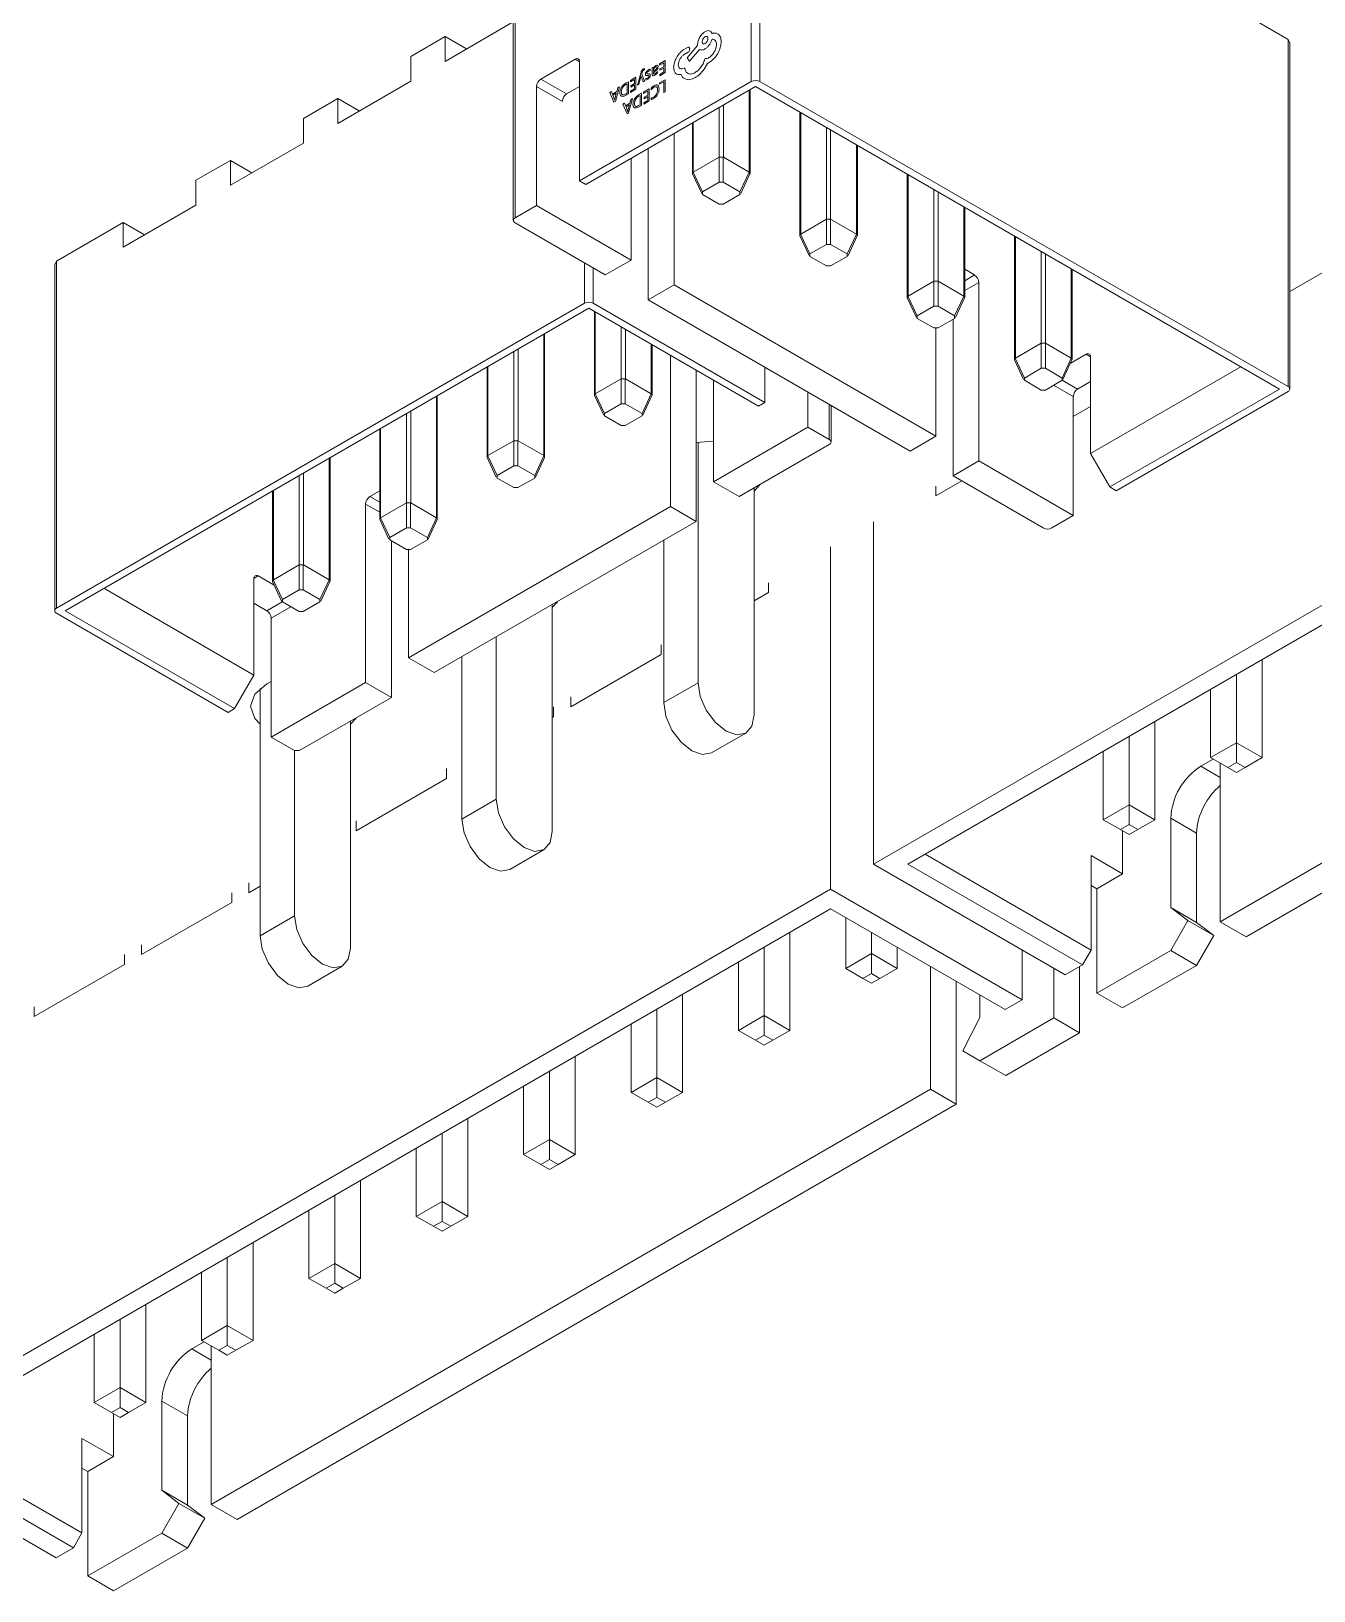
# Model space of a CAD drawing. Header units: millimetres. Extents: x -529 to 1738, y -425 to 849.
# Drawn here: x 25.99 to 36.56, y 182.24 to 195.08 of the extents above; entities that cross this region are included whole.
import ezdxf

# ---------------------------------------------------------------- set-up
doc = ezdxf.new("R2010")
doc.units = ezdxf.units.MM

msp = doc.modelspace()

# ---------------------------------------------------------------- linework, layer by layer
at = {"color": 7, "linetype": 'Continuous', "lineweight": 15}
for p, q in [((31.924, 197.48), (31.924, 194.663)), ((31.995, 197.521), (31.995, 194.663)), ((29.965, 196.366), (29.965, 193.52)), ((29.98, 193.54), (29.98, 196.357)), ((36.344, 195.01), (35.796, 195.327)), ((29.403, 194.829), (29.965, 195.154)), ((29.403, 195.033), (29.12, 194.87)), ((29.403, 194.829), (29.403, 195.033)), ((29.58, 194.931), (29.403, 195.033)), ((36.344, 195.01), (36.344, 192.152)), ((36.358, 194.978), (36.344, 195.01)), ((29.12, 194.87), (29.12, 194.666)), ((31.363, 194.923), (31.4, 194.944)), ((31.395, 194.898), (31.367, 194.882)), ((31.398, 194.899), (31.395, 194.898)), ((31.396, 194.858), (31.482, 194.96)), ((31.415, 194.831), (31.396, 194.858)), ((31.497, 194.928), (31.415, 194.831)), ((31.482, 194.96), (31.482, 194.967)), ((36.358, 192.132), (36.358, 194.978)), ((30.475, 194.847), (30.192, 194.683)), ((30.51, 193.846), (30.51, 194.826)), ((31.015, 194.732), (30.987, 194.634)), ((31.022, 194.725), (31.026, 194.741)), ((31.046, 194.668), (31.022, 194.725)), ((31.044, 194.771), (31.037, 194.768)), ((31.037, 194.757), (31.044, 194.76)), ((31.044, 194.76), (31.044, 194.771)), ((31.066, 194.726), (31.077, 194.726)), ((31.093, 194.764), (31.093, 194.751)), ((31.118, 194.781), (31.108, 194.775)), ((31.108, 194.775), (31.108, 194.729)), ((31.118, 194.77), (31.118, 194.781)), ((31.133, 194.756), (31.118, 194.746)), ((31.118, 194.746), (31.118, 194.753)), ((31.118, 194.736), (31.137, 194.75)), ((31.151, 194.734), (31.151, 194.746)), ((31.168, 194.809), (31.214, 194.836)), ((31.203, 194.818), (31.168, 194.798)), ((31.168, 194.798), (31.168, 194.809)), ((31.17, 194.722), (31.203, 194.742)), ((31.214, 194.737), (31.17, 194.711)), ((31.172, 194.767), (31.203, 194.785)), ((31.203, 194.774), (31.172, 194.756)), ((31.172, 194.756), (31.172, 194.767)), ((31.203, 194.785), (31.203, 194.818)), ((31.203, 194.742), (31.203, 194.774)), ((31.214, 194.836), (31.214, 194.737)), ((31.371, 194.773), (31.376, 194.776)), ((31.563, 194.812), (31.536, 194.765)), ((31.577, 194.819), (31.563, 194.812)), ((28.519, 194.319), (29.12, 194.666)), ((30.157, 194.622), (30.157, 193.642)), ((30.369, 194.5), (30.157, 194.622)), ((30.404, 194.561), (30.192, 194.683)), ((30.404, 194.561), (30.51, 194.622)), ((31.924, 194.663), (30.51, 193.846)), ((30.563, 193.816), (31.96, 194.622)), ((30.838, 194.619), (30.805, 194.5)), ((30.817, 194.58), (30.825, 194.612)), ((30.825, 194.612), (30.838, 194.619)), ((30.912, 194.662), (30.889, 194.649)), ((30.889, 194.637), (30.901, 194.645)), ((30.901, 194.645), (30.901, 194.568)), ((30.912, 194.563), (30.912, 194.662)), ((30.929, 194.672), (30.975, 194.698)), ((30.964, 194.681), (30.929, 194.66)), ((30.929, 194.66), (30.929, 194.672)), ((30.931, 194.585), (30.964, 194.604)), ((30.975, 194.599), (30.931, 194.573)), ((30.933, 194.629), (30.964, 194.647)), ((30.964, 194.636), (30.933, 194.618)), ((30.933, 194.618), (30.933, 194.629)), ((30.964, 194.647), (30.964, 194.681)), ((30.964, 194.604), (30.964, 194.636)), ((30.975, 194.698), (30.975, 194.599)), ((30.987, 194.634), (30.998, 194.641)), ((30.998, 194.641), (31.015, 194.704)), ((31.015, 194.704), (31.016, 194.71)), ((31.016, 194.711), (31.018, 194.705)), ((31.018, 194.705), (31.034, 194.661)), ((31.034, 194.661), (31.046, 194.668)), ((31.037, 194.576), (31.083, 194.603)), ((31.055, 194.675), (31.055, 194.687)), ((31.069, 194.68), (31.055, 194.675)), ((31.08, 194.712), (31.069, 194.712)), ((31.083, 194.603), (31.083, 194.503)), ((31.1, 194.609), (31.1, 194.596)), ((31.169, 194.652), (31.214, 194.678)), ((31.203, 194.66), (31.169, 194.641)), ((31.169, 194.641), (31.169, 194.652)), ((31.17, 194.711), (31.17, 194.722)), ((31.203, 194.572), (31.203, 194.66)), ((31.214, 194.678), (31.214, 194.579)), ((31.96, 194.622), (36.273, 192.132)), ((36.344, 192.152), (31.995, 194.663)), ((28.236, 194.36), (28.519, 194.523)), ((28.519, 194.319), (28.519, 194.523)), ((28.696, 194.421), (28.519, 194.523)), ((30.76, 194.574), (30.772, 194.581)), ((30.793, 194.493), (30.76, 194.574)), ((30.772, 194.581), (30.781, 194.559)), ((30.781, 194.559), (30.817, 194.58)), ((30.813, 194.566), (30.785, 194.55)), ((30.785, 194.55), (30.798, 194.516)), ((30.805, 194.5), (30.793, 194.493)), ((30.798, 194.516), (30.799, 194.51)), ((30.799, 194.51), (30.801, 194.518)), ((30.801, 194.518), (30.813, 194.566)), ((30.868, 194.478), (30.88, 194.485)), ((30.901, 194.398), (30.868, 194.478)), ((30.88, 194.485), (30.889, 194.463)), ((30.901, 194.568), (30.888, 194.56)), ((30.888, 194.548), (30.912, 194.563)), ((30.889, 194.463), (30.925, 194.484)), ((30.922, 194.471), (30.893, 194.454)), ((30.909, 194.422), (30.922, 194.471)), ((30.946, 194.523), (30.913, 194.405)), ((30.925, 194.484), (30.933, 194.516)), ((30.931, 194.573), (30.931, 194.585)), ((30.933, 194.516), (30.946, 194.523)), ((31.009, 194.472), (30.996, 194.465)), ((31.02, 194.567), (30.997, 194.553)), ((30.997, 194.542), (31.009, 194.549)), ((31.009, 194.549), (31.009, 194.472)), ((31.02, 194.467), (31.02, 194.567)), ((31.072, 194.585), (31.037, 194.565)), ((31.037, 194.565), (31.037, 194.576)), ((31.039, 194.489), (31.072, 194.508)), ((31.083, 194.503), (31.039, 194.477)), ((31.039, 194.477), (31.039, 194.489)), ((31.041, 194.534), (31.072, 194.551)), ((31.072, 194.54), (31.041, 194.522)), ((31.041, 194.522), (31.041, 194.534)), ((31.072, 194.551), (31.072, 194.585)), ((31.072, 194.508), (31.072, 194.54)), ((31.1, 194.529), (31.1, 194.516)), ((31.214, 194.579), (31.203, 194.572)), ((31.914, 193.907), (31.914, 194.596)), ((28.236, 194.36), (28.236, 194.156)), ((30.893, 194.454), (30.906, 194.42)), ((30.913, 194.405), (30.901, 194.398)), ((30.906, 194.42), (30.907, 194.414)), ((30.907, 194.414), (30.909, 194.422)), ((30.996, 194.453), (31.02, 194.467)), ((32.324, 194.412), (32.324, 193.396)), ((31.288, 194.234), (31.288, 192.989)), ((31.44, 194.322), (31.44, 193.907)), ((27.635, 193.809), (28.236, 194.156)), ((31.076, 194.112), (31.076, 192.867)), ((32.798, 193.396), (32.798, 194.138)), ((27.352, 193.85), (27.635, 194.013)), ((27.635, 194.013), (27.635, 193.809)), ((27.812, 193.911), (27.635, 194.013)), ((30.934, 193.193), (30.934, 194.03)), ((31.659, 194.04), (31.447, 193.918)), ((31.66, 194.041), (31.659, 194.04)), ((31.66, 194.041), (31.694, 194.041)), ((31.66, 193.834), (31.66, 194.041)), ((31.694, 194.041), (31.694, 193.834)), ((31.695, 194.04), (31.694, 194.041)), ((31.907, 193.918), (31.695, 194.04)), ((27.352, 193.645), (27.352, 193.85)), ((30.51, 193.846), (30.563, 193.816)), ((31.44, 193.903), (31.446, 193.917)), ((31.44, 193.903), (31.516, 193.741)), ((31.447, 193.918), (31.446, 193.917)), ((31.446, 193.917), (31.522, 193.754)), ((31.66, 193.834), (31.522, 193.754)), ((31.694, 193.834), (31.66, 193.834)), ((31.831, 193.754), (31.694, 193.834)), ((31.831, 193.754), (31.907, 193.917)), ((31.838, 193.741), (31.913, 193.903)), ((31.907, 193.917), (31.907, 193.918)), ((31.913, 193.903), (31.907, 193.917)), ((33.207, 193.902), (33.207, 192.886)), ((31.522, 193.754), (31.522, 193.734)), ((31.522, 193.734), (31.66, 193.655)), ((31.831, 193.734), (31.694, 193.655)), ((31.831, 193.734), (31.831, 193.754)), ((26.751, 193.299), (27.352, 193.645)), ((30.157, 193.642), (29.98, 193.54)), ((30.157, 193.642), (30.934, 193.193)), ((31.66, 193.655), (31.694, 193.655)), ((33.682, 192.886), (33.682, 193.628)), ((26.203, 193.186), (26.751, 193.503)), ((26.751, 193.503), (26.751, 193.299)), ((26.751, 193.503), (26.928, 193.401)), ((29.98, 193.499), (30.722, 193.071)), ((32.543, 193.53), (32.331, 193.408)), ((32.544, 193.53), (32.543, 193.53)), ((32.544, 193.53), (32.578, 193.53)), ((32.544, 193.323), (32.544, 193.53)), ((32.578, 193.53), (32.578, 193.323)), ((32.791, 193.408), (32.578, 193.53)), ((32.578, 193.53), (32.578, 193.53)), ((32.324, 193.393), (32.33, 193.407)), ((32.324, 193.393), (32.4, 193.231)), ((32.331, 193.408), (32.33, 193.407)), ((32.33, 193.407), (32.406, 193.244)), ((32.544, 193.323), (32.406, 193.244)), ((32.578, 193.323), (32.544, 193.323)), ((32.715, 193.244), (32.578, 193.323)), ((32.715, 193.244), (32.791, 193.407)), ((32.722, 193.231), (32.797, 193.393)), ((32.791, 193.407), (32.791, 193.408)), ((32.797, 193.393), (32.791, 193.407)), ((34.091, 193.391), (34.091, 192.376)), ((26.189, 193.154), (26.203, 193.186)), ((26.203, 193.186), (26.203, 190.328)), ((30.934, 193.193), (30.722, 193.071)), ((32.406, 193.244), (32.406, 193.224)), ((32.406, 193.224), (32.544, 193.145)), ((32.715, 193.224), (32.578, 193.145)), ((32.715, 193.224), (32.715, 193.244)), ((36.358, 192.935), (36.838, 193.212)), ((26.189, 193.154), (26.189, 190.308)), ((32.544, 193.145), (32.578, 193.145)), ((33.682, 193.118), (33.763, 193.071)), ((34.566, 192.376), (34.566, 193.118)), ((31.288, 192.989), (31.076, 192.867)), ((31.288, 192.989), (33.445, 191.744)), ((33.427, 193.02), (33.215, 192.897)), ((33.428, 193.02), (33.427, 193.02)), ((33.428, 193.02), (33.462, 193.02)), ((33.428, 192.813), (33.428, 193.02)), ((33.462, 193.02), (33.462, 192.813)), ((33.674, 192.897), (33.462, 193.02)), ((33.462, 193.02), (33.462, 193.02)), ((33.798, 193.01), (33.798, 191.54)), ((30.552, 192.839), (26.203, 190.328)), ((32.037, 192.022), (30.623, 192.839)), ((31.076, 192.867), (33.232, 191.622)), ((40.886, 192.814), (32.931, 188.221)), ((33.208, 192.883), (33.214, 192.897)), ((33.208, 192.883), (33.284, 192.72)), ((33.214, 192.897), (33.29, 192.734)), ((33.215, 192.897), (33.214, 192.897)), ((33.428, 192.813), (33.29, 192.734)), ((33.462, 192.813), (33.428, 192.813)), ((33.599, 192.734), (33.462, 192.813)), ((33.599, 192.734), (33.675, 192.897)), ((33.606, 192.72), (33.681, 192.883)), ((33.675, 192.897), (33.674, 192.897)), ((33.681, 192.883), (33.675, 192.897)), ((26.274, 190.308), (30.587, 192.798)), ((30.587, 192.798), (31.984, 191.992)), ((30.633, 192.772), (30.633, 192.083)), ((33.29, 192.734), (33.29, 192.714)), ((33.29, 192.714), (33.428, 192.635)), ((33.599, 192.714), (33.462, 192.635)), ((33.586, 192.706), (33.586, 191.417)), ((33.599, 192.714), (33.599, 192.734)), ((30.223, 191.572), (30.223, 192.588)), ((33.214, 188.221), (40.886, 192.65)), ((33.428, 192.635), (33.462, 192.635)), ((33.445, 191.744), (33.445, 192.63)), ((31.107, 192.083), (31.107, 192.498)), ((34.311, 192.51), (34.099, 192.387)), ((34.311, 192.51), (34.346, 192.51)), ((34.311, 192.303), (34.311, 192.51)), ((34.311, 192.51), (34.311, 192.51)), ((34.346, 192.51), (34.346, 192.303)), ((34.558, 192.387), (34.346, 192.51)), ((34.346, 192.51), (34.346, 192.51)), ((34.551, 192.342), (34.682, 192.418)), ((29.749, 192.314), (29.749, 191.572)), ((31.259, 191.165), (31.259, 192.41)), ((31.471, 191.043), (31.471, 192.288)), ((32.037, 192.312), (32.037, 192.022)), ((34.092, 192.372), (34.098, 192.387)), ((34.092, 192.372), (34.167, 192.21)), ((34.098, 192.387), (34.174, 192.223)), ((34.099, 192.387), (34.098, 192.387)), ((34.311, 192.303), (34.174, 192.223)), ((34.346, 192.303), (34.311, 192.303)), ((34.483, 192.223), (34.346, 192.303)), ((34.483, 192.223), (34.559, 192.387)), ((34.49, 192.21), (34.565, 192.372)), ((34.559, 192.387), (34.558, 192.387)), ((34.565, 192.372), (34.559, 192.387)), ((34.717, 192.397), (34.717, 191.601)), ((34.717, 191.601), (35.955, 192.316)), ((30.852, 192.216), (30.64, 192.094)), ((30.853, 192.217), (30.852, 192.216)), ((30.853, 192.01), (30.853, 192.217)), ((30.887, 192.217), (30.853, 192.217)), ((30.887, 192.217), (30.887, 192.01)), ((30.888, 192.216), (30.887, 192.217)), ((31.1, 192.094), (30.888, 192.216)), ((31.613, 192.206), (31.613, 191.369)), ((34.174, 192.223), (34.174, 192.204)), ((34.174, 192.204), (34.311, 192.124)), ((34.483, 192.204), (34.346, 192.124)), ((34.483, 192.204), (34.483, 192.223)), ((34.611, 192.132), (34.717, 192.193)), ((29.339, 191.062), (29.339, 192.078)), ((30.634, 192.079), (30.64, 192.094)), ((30.634, 192.079), (30.709, 191.917)), ((30.64, 192.094), (30.715, 191.93)), ((30.64, 192.094), (30.64, 192.094)), ((31.025, 191.93), (31.1, 192.094)), ((31.031, 191.917), (31.106, 192.079)), ((31.1, 192.094), (31.1, 192.094)), ((31.106, 192.079), (31.1, 192.094)), ((32.39, 191.818), (32.39, 192.108)), ((34.311, 192.124), (34.346, 192.124)), ((34.576, 191.091), (34.576, 192.071)), ((36.273, 192.132), (34.877, 191.326)), ((34.93, 191.295), (36.344, 192.111)), ((30.853, 192.01), (30.715, 191.93)), ((30.715, 191.93), (30.715, 191.911)), ((30.715, 191.911), (30.853, 191.831)), ((30.887, 192.01), (30.853, 192.01)), ((30.887, 192.01), (31.025, 191.93)), ((30.887, 191.831), (31.025, 191.911)), ((31.025, 191.911), (31.025, 191.93)), ((32.037, 192.022), (31.984, 191.992)), ((32.582, 191.696), (32.582, 191.997)), ((34.576, 191.906), (34.717, 191.988)), ((28.865, 191.804), (28.865, 191.062)), ((30.853, 191.831), (30.887, 191.831)), ((31.613, 191.369), (32.39, 191.818)), ((32.567, 191.716), (32.39, 191.818)), ((29.968, 191.706), (29.756, 191.584)), ((29.969, 191.706), (29.968, 191.706)), ((29.969, 191.499), (29.969, 191.706)), ((30.003, 191.706), (29.969, 191.706)), ((30.003, 191.706), (30.003, 191.499)), ((30.004, 191.706), (30.003, 191.706)), ((30.216, 191.584), (30.004, 191.706)), ((31.487, 189.715), (31.487, 191.695)), ((31.825, 191.247), (32.567, 191.675)), ((33.445, 191.744), (33.232, 191.622)), ((28.456, 190.552), (28.456, 191.567)), ((29.75, 191.569), (29.756, 191.583)), ((29.75, 191.569), (29.825, 191.407)), ((29.756, 191.584), (29.756, 191.583)), ((29.756, 191.583), (29.832, 191.42)), ((30.141, 191.42), (30.217, 191.583)), ((30.147, 191.407), (30.223, 191.569)), ((30.217, 191.583), (30.216, 191.584)), ((30.223, 191.569), (30.217, 191.583)), ((33.798, 191.54), (33.586, 191.417)), ((33.798, 191.54), (34.576, 191.091)), ((34.877, 191.326), (34.717, 191.601)), ((29.969, 191.499), (29.832, 191.42)), ((29.832, 191.42), (29.832, 191.4)), ((29.832, 191.4), (29.969, 191.321)), ((30.003, 191.499), (29.969, 191.499)), ((30.003, 191.499), (30.141, 191.42)), ((30.003, 191.321), (30.141, 191.4)), ((30.141, 191.4), (30.141, 191.42)), ((33.586, 191.417), (34.328, 190.989)), ((27.981, 191.294), (27.981, 190.552)), ((28.784, 191.247), (28.865, 191.294)), ((29.969, 191.321), (30.003, 191.321)), ((31.613, 191.369), (31.825, 191.247)), ((31.947, 191.317), (31.947, 189.45)), ((33.444, 191.253), (33.658, 191.376)), ((33.444, 191.253), (33.444, 191.334)), ((34.93, 191.295), (34.877, 191.326)), ((28.749, 189.716), (28.749, 191.186)), ((29.085, 191.196), (28.872, 191.073)), ((29.085, 190.989), (29.085, 191.196)), ((29.119, 191.196), (29.085, 191.196)), ((29.085, 191.196), (29.085, 191.196)), ((29.102, 189.92), (31.259, 191.165)), ((29.119, 191.196), (29.119, 190.989)), ((29.12, 191.196), (29.119, 191.196)), ((29.332, 191.073), (29.12, 191.196)), ((31.259, 191.165), (31.471, 191.043)), ((41.708, 191.166), (35.786, 187.747)), ((28.866, 191.059), (28.872, 191.073)), ((28.866, 191.059), (28.941, 190.896)), ((28.872, 191.073), (28.948, 190.91)), ((28.872, 191.073), (28.872, 191.073)), ((29.257, 190.91), (29.333, 191.073)), ((29.263, 190.896), (29.339, 191.059)), ((29.314, 189.798), (31.471, 191.043)), ((29.333, 191.073), (29.332, 191.073)), ((29.339, 191.059), (29.333, 191.073)), ((32.931, 191.039), (32.931, 188.221)), ((34.399, 190.989), (34.576, 191.091)), ((35.999, 187.624), (41.92, 191.043)), ((29.085, 190.989), (28.948, 190.91)), ((28.948, 190.91), (28.948, 190.89)), ((28.948, 190.89), (29.085, 190.811)), ((28.961, 189.594), (28.961, 190.882)), ((29.119, 190.989), (29.085, 190.989)), ((29.119, 190.989), (29.257, 190.91)), ((29.119, 190.811), (29.257, 190.89)), ((29.257, 190.89), (29.257, 190.91)), ((31.204, 189.552), (31.204, 190.889)), ((29.085, 190.811), (29.119, 190.811)), ((29.102, 190.807), (29.102, 189.92)), ((32.578, 190.834), (32.578, 188.017)), ((28.201, 190.686), (27.989, 190.563)), ((28.201, 190.479), (28.201, 190.686)), ((28.235, 190.686), (28.201, 190.686)), ((28.201, 190.686), (28.201, 190.686)), ((28.235, 190.686), (28.235, 190.479)), ((28.236, 190.686), (28.235, 190.686)), ((28.448, 190.563), (28.236, 190.686)), ((26.592, 190.492), (27.829, 189.777)), ((27.829, 190.573), (27.829, 189.777)), ((27.996, 190.518), (27.865, 190.594)), ((27.982, 190.549), (27.988, 190.563)), ((27.982, 190.549), (28.057, 190.386)), ((27.988, 190.563), (28.064, 190.4)), ((27.989, 190.563), (27.988, 190.563)), ((28.373, 190.4), (28.449, 190.563)), ((28.379, 190.386), (28.455, 190.549)), ((28.449, 190.563), (28.448, 190.563)), ((28.455, 190.549), (28.449, 190.563)), ((32.065, 190.538), (32.065, 190.457)), ((27.829, 190.369), (27.936, 190.308)), ((28.201, 190.479), (28.064, 190.4)), ((28.064, 190.4), (28.064, 190.38)), ((28.064, 190.38), (28.201, 190.3)), ((28.235, 190.479), (28.201, 190.479)), ((28.235, 190.479), (28.373, 190.4)), ((28.235, 190.3), (28.373, 190.38)), ((28.373, 190.38), (28.373, 190.4)), ((31.947, 190.388), (32.065, 190.457)), ((26.203, 190.288), (27.617, 189.471)), ((27.67, 189.502), (26.274, 190.308)), ((27.971, 190.247), (27.971, 189.267)), ((28.201, 190.3), (28.235, 190.3)), ((30.285, 190.358), (30.285, 188.49)), ((29.825, 188.756), (29.825, 190.093)), ((31.181, 190.028), (31.181, 189.947)), ((29.102, 189.92), (29.314, 189.798)), ((29.542, 188.592), (29.542, 189.929)), ((30.439, 189.518), (31.181, 189.947)), ((36.131, 189.099), (36.131, 189.905)), ((27.829, 189.777), (27.67, 189.502)), ((35.919, 189.783), (35.919, 189.221)), ((27.881, 187.633), (27.881, 189.668)), ((27.971, 189.267), (28.749, 189.716)), ((28.218, 189.165), (28.961, 189.594)), ((28.749, 189.716), (28.961, 189.594)), ((30.439, 189.518), (30.439, 189.6)), ((31.487, 189.715), (31.204, 189.552)), ((35.707, 189.099), (35.707, 189.66)), ((27.617, 189.471), (27.67, 189.502)), ((30.297, 189.518), (30.297, 189.436)), ((28.623, 189.399), (28.623, 187.531)), ((30.285, 189.429), (30.297, 189.436)), ((35.247, 188.588), (35.247, 189.395)), ((27.971, 189.267), (28.148, 189.165)), ((31.596, 189.138), (31.879, 189.301)), ((35.035, 189.273), (35.035, 188.711)), ((35.919, 189.221), (35.707, 189.099)), ((35.919, 189.221), (36.131, 189.099)), ((35.919, 189.221), (35.919, 189.058)), ((28.164, 187.796), (28.164, 189.159)), ((34.823, 188.588), (34.823, 189.15)), ((35.727, 189.087), (35.626, 189.028)), ((35.848, 189.017), (35.707, 189.099)), ((35.99, 189.017), (36.131, 189.099)), ((29.414, 189.008), (29.414, 188.926)), ((35.786, 187.747), (35.786, 189.053)), ((35.919, 189.058), (35.848, 189.017)), ((35.848, 189.017), (35.919, 188.976)), ((35.919, 189.058), (35.99, 189.017)), ((35.99, 189.017), (35.919, 188.976)), ((28.671, 188.497), (29.414, 188.926)), ((29.825, 188.756), (29.542, 188.592)), ((35.035, 188.711), (34.823, 188.588)), ((35.035, 188.711), (35.247, 188.588)), ((35.035, 188.711), (35.035, 188.548)), ((28.671, 188.497), (28.671, 188.579)), ((34.964, 188.507), (34.823, 188.588)), ((35.106, 188.507), (35.247, 188.588)), ((35.379, 188.6), (35.379, 187.866)), ((35.591, 188.477), (35.379, 188.6)), ((35.035, 188.548), (34.964, 188.507)), ((34.964, 188.507), (35.035, 188.466)), ((34.982, 188.496), (34.982, 188.142)), ((35.035, 188.548), (35.106, 188.507)), ((35.106, 188.507), (35.035, 188.466)), ((35.591, 187.743), (35.591, 188.477)), ((29.935, 188.178), (30.218, 188.342)), ((32.931, 188.221), (34.51, 187.31)), ((33.214, 188.221), (34.651, 187.392)), ((34.722, 187.514), (33.356, 188.303)), ((34.982, 188.142), (34.722, 188.292)), ((34.722, 188.292), (34.722, 187.514)), ((27.787, 187.987), (27.787, 188.069)), ((34.982, 188.142), (34.77, 188.02)), ((32.578, 188.017), (24.623, 183.425)), ((27.646, 187.987), (27.646, 187.906)), ((27.787, 187.987), (27.881, 188.041)), ((34.156, 187.106), (32.578, 188.017)), ((34.77, 188.02), (34.722, 188.047)), ((34.77, 187.16), (34.77, 188.02)), ((24.906, 183.425), (32.578, 187.854)), ((26.903, 187.477), (27.646, 187.906)), ((28.164, 187.796), (27.881, 187.633)), ((32.578, 187.854), (34.015, 187.025)), ((35.379, 187.866), (35.52, 187.757)), ((35.591, 187.743), (35.379, 187.866)), ((32.702, 187.364), (32.702, 187.783)), ((35.52, 187.757), (35.379, 187.512)), ((35.732, 187.634), (35.52, 187.757)), ((35.732, 187.634), (35.591, 187.743)), ((35.999, 187.624), (35.786, 187.747)), ((26.903, 187.477), (26.903, 187.559)), ((32.03, 187.538), (32.03, 186.976)), ((32.242, 186.853), (32.242, 187.66)), ((32.914, 187.66), (32.914, 187.486)), ((33.126, 187.364), (33.126, 187.538)), ((35.591, 187.389), (35.732, 187.634)), ((26.762, 187.477), (26.762, 187.395)), ((31.818, 186.853), (31.818, 187.415)), ((32.914, 187.486), (32.702, 187.364)), ((32.914, 187.486), (33.126, 187.364)), ((32.914, 187.486), (32.914, 187.323)), ((34.156, 187.514), (34.156, 187.106)), ((34.651, 187.392), (34.722, 187.514)), ((35.379, 187.512), (34.77, 187.16)), ((35.591, 187.389), (35.379, 187.512)), ((26.019, 186.967), (26.762, 187.395)), ((28.273, 187.219), (28.556, 187.382)), ((32.843, 187.282), (32.702, 187.364)), ((32.914, 187.323), (32.843, 187.282)), ((32.843, 187.282), (32.914, 187.241)), ((32.914, 187.323), (32.984, 187.282)), ((32.984, 187.282), (32.914, 187.241)), ((32.984, 187.282), (33.126, 187.364)), ((33.4, 187.38), (33.4, 186.369)), ((34.416, 187.364), (34.416, 186.956)), ((34.51, 187.31), (34.651, 187.392)), ((34.628, 187.379), (34.628, 186.834)), ((34.982, 187.038), (35.591, 187.389)), ((33.612, 186.247), (33.612, 187.257)), ((34.77, 187.16), (34.982, 187.038)), ((26.019, 186.967), (26.019, 187.048)), ((31.146, 187.027), (31.146, 186.466)), ((31.358, 186.343), (31.358, 187.15)), ((33.807, 186.959), (33.807, 187.144)), ((34.015, 187.025), (34.156, 187.106)), ((30.934, 186.343), (30.934, 186.905)), ((32.03, 186.976), (31.818, 186.853)), ((32.03, 186.976), (32.03, 186.813)), ((32.03, 186.976), (32.242, 186.853)), ((33.666, 186.686), (33.807, 186.959)), ((34.416, 186.956), (33.807, 186.604)), ((34.628, 186.834), (34.416, 186.956)), ((31.959, 186.772), (31.818, 186.853)), ((32.03, 186.813), (31.959, 186.772)), ((31.959, 186.772), (32.03, 186.731)), ((32.03, 186.813), (32.101, 186.772)), ((32.101, 186.772), (32.03, 186.731)), ((32.101, 186.772), (32.242, 186.853)), ((34.019, 186.482), (34.628, 186.834)), ((30.474, 185.833), (30.474, 186.64)), ((33.807, 186.604), (33.666, 186.686)), ((30.262, 186.517), (30.262, 185.955)), ((34.019, 186.482), (33.807, 186.604)), ((30.05, 185.833), (30.05, 186.395)), ((31.146, 186.466), (30.934, 186.343)), ((31.146, 186.466), (31.146, 186.302)), ((31.146, 186.466), (31.358, 186.343)), ((33.4, 186.369), (27.478, 182.951)), ((31.075, 186.262), (30.934, 186.343)), ((31.146, 186.302), (31.075, 186.262)), ((31.075, 186.262), (31.146, 186.221)), ((31.146, 186.302), (31.217, 186.262)), ((31.217, 186.262), (31.146, 186.221)), ((31.217, 186.262), (31.358, 186.343)), ((33.612, 186.247), (33.4, 186.369)), ((27.69, 182.828), (33.612, 186.247)), ((29.59, 185.323), (29.59, 186.129)), ((29.378, 186.007), (29.378, 185.445)), ((29.166, 185.323), (29.166, 185.884)), ((30.262, 185.955), (30.05, 185.833)), ((30.262, 185.955), (30.262, 185.792)), ((30.262, 185.955), (30.474, 185.833)), ((30.191, 185.751), (30.05, 185.833)), ((30.262, 185.792), (30.191, 185.751)), ((30.191, 185.751), (30.262, 185.71)), ((30.262, 185.792), (30.333, 185.751)), ((30.333, 185.751), (30.262, 185.71)), ((30.333, 185.751), (30.474, 185.833)), ((28.706, 184.812), (28.706, 185.619)), ((28.494, 185.497), (28.494, 184.935)), ((28.282, 184.812), (28.282, 185.374)), ((29.378, 185.445), (29.166, 185.323)), ((29.378, 185.445), (29.378, 185.282)), ((29.378, 185.445), (29.59, 185.323)), ((29.307, 185.241), (29.166, 185.323)), ((29.378, 185.282), (29.307, 185.241)), ((29.307, 185.241), (29.378, 185.2)), ((29.378, 185.282), (29.449, 185.241)), ((29.449, 185.241), (29.378, 185.2)), ((29.449, 185.241), (29.59, 185.323)), ((27.823, 184.302), (27.823, 185.109)), ((27.61, 184.986), (27.61, 184.425)), ((27.398, 184.302), (27.398, 184.864)), ((28.494, 184.935), (28.282, 184.812)), ((28.494, 184.935), (28.494, 184.772)), ((28.494, 184.935), (28.706, 184.812)), ((28.424, 184.731), (28.282, 184.812)), ((28.494, 184.772), (28.424, 184.731)), ((28.424, 184.731), (28.494, 184.69)), ((28.494, 184.772), (28.565, 184.731)), ((28.565, 184.731), (28.494, 184.69)), ((28.565, 184.731), (28.706, 184.812)), ((26.939, 183.792), (26.939, 184.599)), ((26.727, 184.476), (26.727, 183.914)), ((26.514, 183.792), (26.514, 184.354)), ((27.61, 184.425), (27.398, 184.302)), ((27.61, 184.425), (27.823, 184.302)), ((27.61, 184.425), (27.61, 184.261)), ((27.419, 184.29), (27.318, 184.232)), ((27.54, 184.221), (27.398, 184.302)), ((27.478, 182.951), (27.478, 184.256)), ((27.61, 184.261), (27.54, 184.221)), ((27.54, 184.221), (27.61, 184.18)), ((27.61, 184.261), (27.681, 184.221)), ((27.681, 184.221), (27.61, 184.18)), ((27.681, 184.221), (27.823, 184.302)), ((26.727, 183.914), (26.514, 183.792)), ((26.727, 183.914), (26.939, 183.792)), ((26.727, 183.914), (26.727, 183.751)), ((26.656, 183.71), (26.514, 183.792)), ((26.727, 183.751), (26.656, 183.71)), ((26.656, 183.71), (26.727, 183.669)), ((26.674, 183.7), (26.674, 183.346)), ((26.727, 183.751), (26.797, 183.71)), ((26.797, 183.71), (26.727, 183.669)), ((26.797, 183.71), (26.939, 183.792)), ((27.07, 183.803), (27.07, 183.069)), ((27.282, 183.681), (27.07, 183.803)), ((27.282, 182.947), (27.282, 183.681)), ((26.413, 182.718), (25.047, 183.507)), ((26.674, 183.346), (26.413, 183.496)), ((26.413, 183.496), (26.413, 182.718)), ((24.623, 183.425), (26.201, 182.514)), ((24.906, 183.425), (26.343, 182.596)), ((26.674, 183.346), (26.461, 183.223)), ((26.461, 183.223), (26.413, 183.251)), ((26.461, 182.364), (26.461, 183.223)), ((27.07, 183.069), (27.212, 182.96)), ((27.282, 182.947), (27.07, 183.069)), ((27.212, 182.96), (27.07, 182.715)), ((27.424, 182.838), (27.212, 182.96)), ((27.424, 182.838), (27.282, 182.947)), ((27.69, 182.828), (27.478, 182.951)), ((27.282, 182.593), (27.424, 182.838)), ((26.343, 182.596), (26.413, 182.718)), ((27.07, 182.715), (26.461, 182.364)), ((27.282, 182.593), (27.07, 182.715)), ((26.201, 182.514), (26.343, 182.596)), ((26.674, 182.241), (27.282, 182.593)), ((26.461, 182.364), (26.674, 182.241))]:
    msp.add_line(p, q, dxfattribs=at)
at = {"color": 8, "linetype": 'Continuous', "lineweight": 15}
for p, q in [((30.51, 194.826), (30.475, 194.847)), ((31.695, 194.04), (31.695, 194.469)), ((31.907, 193.918), (31.907, 194.591)), ((31.659, 194.04), (31.659, 194.448)), ((32.331, 194.408), (32.331, 193.408)), ((31.447, 194.326), (31.447, 193.918)), ((32.543, 193.53), (32.543, 194.285)), ((32.578, 193.53), (32.578, 194.265)), ((32.791, 193.408), (32.791, 194.142)), ((33.215, 193.897), (33.215, 192.897)), ((33.427, 193.02), (33.427, 193.775)), ((33.462, 193.02), (33.462, 193.754)), ((33.674, 192.897), (33.674, 193.632)), ((34.099, 193.387), (34.099, 192.387)), ((34.311, 192.51), (34.311, 193.265)), ((34.346, 192.51), (34.346, 193.244)), ((30.552, 193.169), (30.552, 192.839)), ((30.623, 192.839), (30.623, 193.128)), ((33.763, 193.071), (33.682, 193.024)), ((34.558, 192.387), (34.558, 193.122)), ((33.798, 193.01), (33.682, 192.943)), ((30.64, 192.094), (30.64, 192.767)), ((30.216, 192.584), (30.216, 191.584)), ((30.852, 192.216), (30.852, 192.645)), ((30.888, 192.216), (30.888, 192.625)), ((29.968, 191.706), (29.968, 192.441)), ((30.004, 191.706), (30.004, 192.461)), ((31.1, 192.502), (31.1, 192.094)), ((34.682, 192.418), (34.717, 192.397)), ((29.756, 191.584), (29.756, 192.318)), ((34.576, 192.071), (34.414, 192.164)), ((34.611, 192.132), (34.485, 192.205)), ((29.332, 192.073), (29.332, 191.073)), ((29.085, 191.196), (29.085, 191.931)), ((29.12, 191.196), (29.12, 191.951)), ((32.567, 192.006), (32.567, 191.716)), ((28.872, 191.073), (28.872, 191.808)), ((28.448, 191.563), (28.448, 190.563)), ((28.201, 190.686), (28.201, 191.42)), ((28.236, 190.686), (28.236, 191.441)), ((27.989, 190.563), (27.989, 191.298)), ((28.749, 191.186), (28.865, 191.119)), ((28.865, 191.2), (28.784, 191.247)), ((27.865, 190.594), (27.829, 190.573)), ((28.062, 190.381), (27.936, 190.308)), ((28.132, 190.34), (27.971, 190.247)), ((35.786, 188.936), (35.626, 189.028)), ((27.478, 184.14), (27.318, 184.232))]:
    msp.add_line(p, q, dxfattribs=at)
at = {"color": 7, "linetype": 'Continuous', "lineweight": 15, "flags": 128}
for points in [[(31.471, 191.693), (31.575, 191.7), (31.613, 191.699)], [(31.994, 191.345), (31.991, 191.341), (31.947, 191.293)], [(30.332, 190.385), (30.329, 190.381), (30.285, 190.334)], [(27.881, 189.375), (27.836, 189.422), (27.802, 189.521), (27.836, 189.621), (27.934, 189.705), (27.971, 189.724)], [(31.487, 189.715), (31.504, 189.603), (31.554, 189.489), (31.629, 189.388), (31.717, 189.317), (31.805, 189.286), (31.879, 189.301), (31.929, 189.358), (31.947, 189.45)], [(31.204, 189.552), (31.222, 189.44), (31.271, 189.325), (31.346, 189.225), (31.434, 189.154), (31.522, 189.123), (31.596, 189.138)], [(28.671, 189.426), (28.668, 189.422), (28.623, 189.375)], [(29.825, 188.756), (29.843, 188.644), (29.893, 188.529), (29.967, 188.429), (30.055, 188.358), (30.143, 188.327), (30.218, 188.342), (30.267, 188.399), (30.285, 188.49)], [(29.542, 188.592), (29.56, 188.481), (29.61, 188.366), (29.684, 188.265), (29.772, 188.194), (29.86, 188.164), (29.935, 188.178)], [(28.164, 187.796), (28.181, 187.685), (28.231, 187.57), (28.305, 187.469), (28.393, 187.398), (28.481, 187.368), (28.556, 187.382), (28.606, 187.44), (28.623, 187.531)], [(27.881, 187.633), (27.898, 187.522), (27.948, 187.407), (28.023, 187.306), (28.111, 187.235), (28.198, 187.205), (28.273, 187.219)]]:
    msp.add_lwpolyline(points, dxfattribs=at)
at = {"color": 7, "linetype": 'Continuous', "lineweight": 15}
for centre, radius, start, end in [((30.489, 194.83), 0.0218, 350.786, 129.2033), ((30.233, 194.619), 0.0768, 122.6055, 177.3945), ((31.96, 194.594), 0.0769, 62.6097, 117.3903), ((30.445, 194.496), 0.0768, 122.6055, 177.3945), ((29.988, 193.52), 0.0218, 110.7834, 249.2166), ((33.721, 193.006), 0.0768, 2.6055, 57.3945), ((30.587, 192.771), 0.0769, 62.6097, 117.3903), ((34.696, 192.401), 0.0218, 350.786, 129.2033), ((34.653, 192.067), 0.0768, 122.6055, 177.3945), ((36.336, 192.132), 0.0218, 290.7834, 69.2166), ((32.559, 191.696), 0.0218, 290.7834, 69.2166), ((28.825, 191.182), 0.0768, 122.6055, 177.3945), ((34.364, 191.057), 0.0769, 242.6097, 297.3903), ((27.851, 190.577), 0.0218, 50.7967, 189.214), ((26.211, 190.308), 0.0218, 110.7834, 249.2166), ((27.894, 190.243), 0.0768, 2.6055, 57.3945), ((28.183, 189.233), 0.0769, 242.6097, 297.3903), ((35.916, 188.575), 0.538, 122.6055, 177.3945), ((36.139, 188.449), 0.549, 129.9876, 177.0422), ((27.608, 183.779), 0.538, 122.6055, 177.3945), ((27.831, 183.653), 0.549, 129.9876, 177.0422)]:
    msp.add_arc(centre, radius, start, end, dxfattribs=at)
for points, knots in [([(31.482, 194.967), (31.483, 194.977), (31.484, 194.996), (31.499, 195.028), (31.519, 195.056), (31.535, 195.068), (31.543, 195.073)], [0, 0, 0, 0, 0.249536, 0.500005, 0.750529, 1, 1, 1, 1]), ([(31.544, 195.031), (31.541, 195.029), (31.534, 195.025), (31.526, 195.013), (31.521, 195.001), (31.519, 194.989), (31.521, 194.979), (31.527, 194.974), (31.535, 194.972), (31.541, 194.974), (31.544, 194.976)], [0, 0, 0, 0, 0.126167, 0.252183, 0.376418, 0.500007, 0.6262, 0.752181, 0.876366, 1, 1, 1, 1]), ([(31.543, 195.073), (31.55, 195.076), (31.563, 195.083), (31.58, 195.082), (31.594, 195.075), (31.599, 195.064), (31.602, 195.059)], [0, 0, 0, 0, 0.253476, 0.505526, 0.753613, 1, 1, 1, 1]), ([(31.601, 195.011), (31.598, 195.003), (31.593, 194.987), (31.579, 194.964), (31.562, 194.944), (31.55, 194.935), (31.543, 194.931)], [0, 0, 0, 0, 0.246183, 0.494071, 0.747957, 1, 1, 1, 1]), ([(31.544, 194.976), (31.547, 194.978), (31.553, 194.982), (31.561, 194.993), (31.567, 195.006), (31.568, 195.018), (31.567, 195.028), (31.561, 195.033), (31.553, 195.035), (31.547, 195.033), (31.544, 195.031)], [0, 0, 0, 0, 0.1236657, 0.2478239, 0.3739111, 0.5000059, 0.6261942, 0.752181, 0.8763658, 1, 1, 1, 1]), ([(31.638, 194.967), (31.637, 194.974), (31.636, 194.987), (31.628, 195.001), (31.616, 195.01), (31.606, 195.011), (31.601, 195.011)], [0, 0, 0, 0, 0.252605, 0.506087, 0.752628, 1, 1, 1, 1]), ([(31.602, 195.059), (31.611, 195.061), (31.629, 195.064), (31.644, 195.057), (31.651, 195.053)], [0, 0, 0, 0, 0.500253, 1, 1, 1, 1]), ([(31.676, 194.991), (31.675, 194.975), (31.672, 194.943), (31.656, 194.91), (31.648, 194.893)], [0, 0, 0, 0, 0.501708, 1, 1, 1, 1]), ([(31.651, 195.053), (31.658, 195.046), (31.673, 195.031), (31.675, 195.004), (31.676, 194.991)], [0, 0, 0, 0, 0.5011692, 1, 1, 1, 1]), ([(31.285, 194.778), (31.286, 194.791), (31.288, 194.817), (31.301, 194.845), (31.308, 194.859)], [0, 0, 0, 0, 0.500931, 1, 1, 1, 1]), ([(31.308, 194.859), (31.316, 194.872), (31.332, 194.898), (31.353, 194.914), (31.363, 194.923)], [0, 0, 0, 0, 0.502717, 1, 1, 1, 1]), ([(31.367, 194.882), (31.361, 194.877), (31.349, 194.868), (31.335, 194.846), (31.325, 194.823), (31.324, 194.808), (31.323, 194.801)], [0, 0, 0, 0, 0.250343, 0.499803, 0.749123, 1, 1, 1, 1]), ([(31.417, 194.932), (31.417, 194.929), (31.417, 194.923), (31.412, 194.913), (31.406, 194.904), (31.401, 194.901), (31.398, 194.899)], [0, 0, 0, 0, 0.2528443, 0.4999884, 0.7468814, 1, 1, 1, 1]), ([(31.4, 194.944), (31.402, 194.945), (31.407, 194.946), (31.413, 194.944), (31.417, 194.94), (31.417, 194.935), (31.417, 194.932)], [0, 0, 0, 0, 0.250985, 0.499892, 0.748413, 1, 1, 1, 1]), ([(31.543, 194.931), (31.539, 194.929), (31.53, 194.924), (31.517, 194.922), (31.506, 194.923), (31.5, 194.927), (31.497, 194.928)], [0, 0, 0, 0, 0.256006, 0.50982, 0.755445, 1, 1, 1, 1]), ([(31.544, 194.853), (31.549, 194.852), (31.559, 194.852), (31.571, 194.858), (31.576, 194.861)], [0, 0, 0, 0, 0.505336, 1, 1, 1, 1]), ([(31.576, 194.861), (31.584, 194.866), (31.601, 194.878), (31.621, 194.906), (31.635, 194.938), (31.637, 194.957), (31.638, 194.967)], [0, 0, 0, 0, 0.249536, 0.500005, 0.750529, 1, 1, 1, 1]), ([(31.648, 194.893), (31.637, 194.878), (31.617, 194.846), (31.59, 194.828), (31.577, 194.819)], [0, 0, 0, 0, 0.502508, 1, 1, 1, 1]), ([(31.037, 194.768), (31.034, 194.766), (31.03, 194.763), (31.023, 194.754), (31.018, 194.744), (31.016, 194.736), (31.015, 194.732)], [0, 0, 0, 0, 0.2180006, 0.4403792, 0.6947017, 1, 1, 1, 1]), ([(31.026, 194.741), (31.027, 194.743), (31.028, 194.746), (31.031, 194.751), (31.034, 194.755), (31.036, 194.757), (31.037, 194.757)], [0, 0, 0, 0, 0.28629, 0.533755, 0.763142, 1, 1, 1, 1]), ([(31.052, 194.723), (31.052, 194.725), (31.052, 194.728), (31.053, 194.733), (31.056, 194.738), (31.058, 194.741), (31.059, 194.742)], [0, 0, 0, 0, 0.25751, 0.500487, 0.743211, 1, 1, 1, 1]), ([(31.059, 194.742), (31.061, 194.746), (31.067, 194.752), (31.073, 194.756), (31.077, 194.759)], [0, 0, 0, 0, 0.464715, 1, 1, 1, 1]), ([(31.076, 194.748), (31.074, 194.747), (31.071, 194.745), (31.067, 194.741), (31.065, 194.738), (31.064, 194.735), (31.063, 194.733), (31.063, 194.732), (31.063, 194.731)], [0, 0, 0, 0, 0.320408, 0.568452, 0.675457, 0.778558, 0.884625, 1, 1, 1, 1]), ([(31.063, 194.731), (31.063, 194.73), (31.063, 194.727), (31.065, 194.726), (31.066, 194.726)], [0, 0, 0, 0, 0.497677, 1, 1, 1, 1]), ([(31.093, 194.751), (31.091, 194.752), (31.085, 194.752), (31.079, 194.749), (31.076, 194.748)], [0, 0, 0, 0, 0.509363, 1, 1, 1, 1]), ([(31.077, 194.759), (31.08, 194.76), (31.085, 194.763), (31.091, 194.764), (31.093, 194.764)], [0, 0, 0, 0, 0.520673, 1, 1, 1, 1]), ([(31.077, 194.726), (31.08, 194.726), (31.085, 194.726), (31.089, 194.725), (31.09, 194.724)], [0, 0, 0, 0, 0.570988, 1, 1, 1, 1]), ([(31.108, 194.729), (31.108, 194.725), (31.108, 194.72), (31.111, 194.715), (31.113, 194.712), (31.116, 194.711), (31.122, 194.711), (31.127, 194.714), (31.13, 194.715)], [0, 0, 0, 0, 0.279487, 0.398048, 0.508841, 0.618326, 0.733181, 1, 1, 1, 1]), ([(31.118, 194.753), (31.119, 194.755), (31.119, 194.761), (31.122, 194.767), (31.123, 194.77)], [0, 0, 0, 0, 0.505776, 1, 1, 1, 1]), ([(31.131, 194.726), (31.129, 194.725), (31.126, 194.724), (31.123, 194.724), (31.122, 194.725), (31.12, 194.727), (31.119, 194.73), (31.119, 194.734), (31.118, 194.736)], [0, 0, 0, 0, 0.248103, 0.357688, 0.465537, 0.578475, 0.702486, 1, 1, 1, 1]), ([(31.138, 194.794), (31.136, 194.793), (31.132, 194.79), (31.127, 194.785), (31.122, 194.778), (31.12, 194.773), (31.119, 194.771)], [0, 0, 0, 0, 0.257566, 0.497524, 0.738791, 1, 1, 1, 1]), ([(31.123, 194.77), (31.125, 194.772), (31.127, 194.776), (31.132, 194.78), (31.134, 194.782), (31.135, 194.782)], [0, 0, 0, 0, 0.501797, 0.746324, 1, 1, 1, 1]), ([(31.13, 194.715), (31.134, 194.718), (31.141, 194.722), (31.148, 194.73), (31.151, 194.734)], [0, 0, 0, 0, 0.515166, 1, 1, 1, 1]), ([(31.151, 194.746), (31.148, 194.742), (31.142, 194.733), (31.135, 194.728), (31.131, 194.726)], [0, 0, 0, 0, 0.5097, 1, 1, 1, 1]), ([(31.143, 194.767), (31.142, 194.765), (31.139, 194.761), (31.135, 194.758), (31.133, 194.756)], [0, 0, 0, 0, 0.4259848, 1, 1, 1, 1]), ([(31.135, 194.782), (31.136, 194.783), (31.139, 194.785), (31.142, 194.784), (31.143, 194.784)], [0, 0, 0, 0, 0.526682, 1, 1, 1, 1]), ([(31.137, 194.75), (31.14, 194.752), (31.145, 194.756), (31.151, 194.764), (31.154, 194.77), (31.157, 194.777), (31.157, 194.782), (31.157, 194.785)], [0, 0, 0, 0, 0.290711, 0.529971, 0.641214, 0.753447, 1, 1, 1, 1]), ([(31.152, 194.797), (31.151, 194.797), (31.149, 194.798), (31.144, 194.797), (31.14, 194.795), (31.138, 194.794)], [0, 0, 0, 0, 0.235534, 0.475048, 1, 1, 1, 1]), ([(31.143, 194.784), (31.144, 194.784), (31.144, 194.783), (31.146, 194.781), (31.146, 194.779), (31.146, 194.777)], [0, 0, 0, 0, 0.250315, 0.493871, 1, 1, 1, 1]), ([(31.146, 194.777), (31.146, 194.776), (31.146, 194.773), (31.145, 194.769), (31.144, 194.767), (31.143, 194.767)], [0, 0, 0, 0, 0.527668, 0.766343, 1, 1, 1, 1]), ([(31.157, 194.785), (31.157, 194.787), (31.157, 194.792), (31.154, 194.795), (31.153, 194.796), (31.152, 194.797)], [0, 0, 0, 0, 0.515504, 0.756226, 1, 1, 1, 1]), ([(31.346, 194.721), (31.337, 194.72), (31.321, 194.718), (31.302, 194.729), (31.288, 194.749), (31.286, 194.769), (31.285, 194.778)], [0, 0, 0, 0, 0.249593, 0.500324, 0.751752, 1, 1, 1, 1]), ([(31.323, 194.801), (31.324, 194.794), (31.325, 194.78), (31.336, 194.769), (31.352, 194.765), (31.365, 194.77), (31.371, 194.773)], [0, 0, 0, 0, 0.249814, 0.500005, 0.75025, 1, 1, 1, 1]), ([(31.376, 194.776), (31.378, 194.766), (31.382, 194.744), (31.403, 194.728), (31.43, 194.722), (31.451, 194.732), (31.462, 194.737)], [0, 0, 0, 0, 0.2481643, 0.497936, 0.7495988, 1, 1, 1, 1]), ([(31.462, 194.737), (31.471, 194.743), (31.489, 194.756), (31.513, 194.785), (31.533, 194.818), (31.54, 194.841), (31.544, 194.853)], [0, 0, 0, 0, 0.254571, 0.5067, 0.752731, 1, 1, 1, 1]), ([(31.536, 194.765), (31.524, 194.75), (31.502, 194.721), (31.475, 194.704), (31.462, 194.695)], [0, 0, 0, 0, 0.503445, 1, 1, 1, 1]), ([(30.855, 194.615), (30.853, 194.612), (30.849, 194.605), (30.843, 194.589), (30.843, 194.578), (30.842, 194.571)], [0, 0, 0, 0, 0.243858, 0.484594, 1, 1, 1, 1]), ([(30.854, 194.578), (30.854, 194.584), (30.855, 194.592), (30.859, 194.604), (30.862, 194.609), (30.863, 194.612)], [0, 0, 0, 0, 0.530919, 0.76797, 1, 1, 1, 1]), ([(30.889, 194.649), (30.882, 194.644), (30.873, 194.638), (30.862, 194.626), (30.857, 194.619), (30.855, 194.615)], [0, 0, 0, 0, 0.5189605, 0.7597365, 1, 1, 1, 1]), ([(30.863, 194.612), (30.865, 194.615), (30.868, 194.62), (30.876, 194.629), (30.884, 194.634), (30.889, 194.637)], [0, 0, 0, 0, 0.230348, 0.467327, 1, 1, 1, 1]), ([(31.055, 194.713), (31.054, 194.715), (31.052, 194.717), (31.052, 194.721), (31.052, 194.723)], [0, 0, 0, 0, 0.487734, 1, 1, 1, 1]), ([(31.069, 194.712), (31.066, 194.712), (31.061, 194.711), (31.057, 194.713), (31.055, 194.713)], [0, 0, 0, 0, 0.55869, 1, 1, 1, 1]), ([(31.055, 194.687), (31.057, 194.687), (31.062, 194.686), (31.068, 194.689), (31.07, 194.691)], [0, 0, 0, 0, 0.492853, 1, 1, 1, 1]), ([(31.086, 194.695), (31.084, 194.692), (31.079, 194.686), (31.073, 194.682), (31.069, 194.68)], [0, 0, 0, 0, 0.476606, 1, 1, 1, 1]), ([(31.07, 194.691), (31.072, 194.692), (31.075, 194.694), (31.078, 194.697), (31.079, 194.698)], [0, 0, 0, 0, 0.532344, 1, 1, 1, 1]), ([(31.079, 194.698), (31.079, 194.699), (31.08, 194.7), (31.081, 194.703), (31.082, 194.705), (31.082, 194.706), (31.082, 194.707)], [0, 0, 0, 0, 0.2618943, 0.5080419, 0.7500237, 1, 1, 1, 1]), ([(31.082, 194.707), (31.082, 194.708), (31.082, 194.71), (31.08, 194.712), (31.08, 194.712)], [0, 0, 0, 0, 0.519705, 1, 1, 1, 1]), ([(31.093, 194.714), (31.093, 194.713), (31.093, 194.71), (31.092, 194.705), (31.089, 194.7), (31.087, 194.697), (31.086, 194.695)], [0, 0, 0, 0, 0.254964, 0.497149, 0.740821, 1, 1, 1, 1]), ([(31.09, 194.724), (31.091, 194.723), (31.093, 194.72), (31.093, 194.716), (31.093, 194.714)], [0, 0, 0, 0, 0.485524, 1, 1, 1, 1]), ([(31.124, 194.628), (31.12, 194.626), (31.111, 194.62), (31.104, 194.612), (31.1, 194.609)], [0, 0, 0, 0, 0.537248, 1, 1, 1, 1]), ([(31.1, 194.596), (31.104, 194.6), (31.111, 194.608), (31.119, 194.613), (31.123, 194.616)], [0, 0, 0, 0, 0.481631, 1, 1, 1, 1]), ([(31.123, 194.616), (31.127, 194.618), (31.133, 194.621), (31.14, 194.62), (31.143, 194.619), (31.145, 194.618)], [0, 0, 0, 0, 0.511991, 0.753627, 1, 1, 1, 1]), ([(31.154, 194.632), (31.152, 194.633), (31.148, 194.635), (31.138, 194.635), (31.13, 194.631), (31.124, 194.628)], [0, 0, 0, 0, 0.2419002, 0.4820583, 1, 1, 1, 1]), ([(31.145, 194.618), (31.146, 194.617), (31.149, 194.615), (31.152, 194.608), (31.153, 194.6), (31.153, 194.595)], [0, 0, 0, 0, 0.232964, 0.471291, 1, 1, 1, 1]), ([(31.152, 194.556), (31.154, 194.56), (31.158, 194.567), (31.164, 194.583), (31.164, 194.594), (31.165, 194.602)], [0, 0, 0, 0, 0.2393413, 0.4793449, 1, 1, 1, 1]), ([(31.165, 194.602), (31.164, 194.609), (31.164, 194.618), (31.159, 194.628), (31.156, 194.63), (31.154, 194.632)], [0, 0, 0, 0, 0.524158, 0.763546, 1, 1, 1, 1]), ([(31.379, 194.684), (31.372, 194.688), (31.358, 194.696), (31.35, 194.713), (31.346, 194.721)], [0, 0, 0, 0, 0.510133, 1, 1, 1, 1]), ([(31.462, 194.695), (31.447, 194.688), (31.416, 194.674), (31.391, 194.68), (31.379, 194.684)], [0, 0, 0, 0, 0.498561, 1, 1, 1, 1]), ([(30.842, 194.571), (30.842, 194.567), (30.842, 194.561), (30.845, 194.552), (30.849, 194.546), (30.853, 194.544), (30.855, 194.543)], [0, 0, 0, 0, 0.266317, 0.513951, 0.754356, 1, 1, 1, 1]), ([(30.863, 194.555), (30.862, 194.556), (30.859, 194.558), (30.855, 194.565), (30.854, 194.572), (30.854, 194.578)], [0, 0, 0, 0, 0.229824, 0.46499, 1, 1, 1, 1]), ([(30.855, 194.543), (30.86, 194.542), (30.87, 194.539), (30.881, 194.545), (30.888, 194.548)], [0, 0, 0, 0, 0.482426, 1, 1, 1, 1]), ([(30.888, 194.56), (30.883, 194.558), (30.874, 194.553), (30.867, 194.555), (30.863, 194.555)], [0, 0, 0, 0, 0.529702, 1, 1, 1, 1]), ([(30.963, 194.52), (30.961, 194.516), (30.957, 194.509), (30.951, 194.493), (30.951, 194.482), (30.95, 194.475)], [0, 0, 0, 0, 0.2438584, 0.4845936, 1, 1, 1, 1]), ([(30.95, 194.475), (30.95, 194.472), (30.95, 194.465), (30.953, 194.457), (30.957, 194.451), (30.961, 194.448), (30.963, 194.447)], [0, 0, 0, 0, 0.266317, 0.513951, 0.754356, 1, 1, 1, 1]), ([(30.962, 194.482), (30.962, 194.488), (30.963, 194.496), (30.967, 194.508), (30.97, 194.514), (30.971, 194.516)], [0, 0, 0, 0, 0.530919, 0.76797, 1, 1, 1, 1]), ([(30.971, 194.46), (30.97, 194.46), (30.967, 194.462), (30.963, 194.469), (30.962, 194.477), (30.962, 194.482)], [0, 0, 0, 0, 0.229824, 0.46499, 1, 1, 1, 1]), ([(30.997, 194.553), (30.99, 194.549), (30.981, 194.543), (30.97, 194.53), (30.965, 194.523), (30.963, 194.52)], [0, 0, 0, 0, 0.5189605, 0.7597365, 1, 1, 1, 1]), ([(30.971, 194.516), (30.973, 194.519), (30.976, 194.524), (30.984, 194.534), (30.992, 194.538), (30.997, 194.542)], [0, 0, 0, 0, 0.230348, 0.467327, 1, 1, 1, 1]), ([(31.121, 194.535), (31.117, 194.533), (31.11, 194.529), (31.103, 194.529), (31.1, 194.529)], [0, 0, 0, 0, 0.507725, 1, 1, 1, 1]), ([(31.1, 194.516), (31.103, 194.516), (31.11, 194.517), (31.117, 194.521), (31.121, 194.523)], [0, 0, 0, 0, 0.457804, 1, 1, 1, 1]), ([(31.144, 194.559), (31.143, 194.557), (31.139, 194.552), (31.132, 194.542), (31.125, 194.538), (31.121, 194.535)], [0, 0, 0, 0, 0.246794, 0.488714, 1, 1, 1, 1]), ([(31.121, 194.523), (31.127, 194.527), (31.136, 194.533), (31.146, 194.546), (31.15, 194.553), (31.152, 194.556)], [0, 0, 0, 0, 0.509421, 0.752058, 1, 1, 1, 1]), ([(31.153, 194.595), (31.153, 194.589), (31.152, 194.58), (31.148, 194.568), (31.146, 194.562), (31.144, 194.559)], [0, 0, 0, 0, 0.52714, 0.76579, 1, 1, 1, 1]), ([(30.963, 194.447), (30.968, 194.446), (30.978, 194.444), (30.99, 194.45), (30.996, 194.453)], [0, 0, 0, 0, 0.482426, 1, 1, 1, 1]), ([(30.996, 194.465), (30.991, 194.462), (30.982, 194.457), (30.975, 194.459), (30.971, 194.46)], [0, 0, 0, 0, 0.5297025, 1, 1, 1, 1])]:
    msp.add_open_spline(points, degree=3, knots=knots, dxfattribs=at)

doc.saveas('drawing.dxf')
